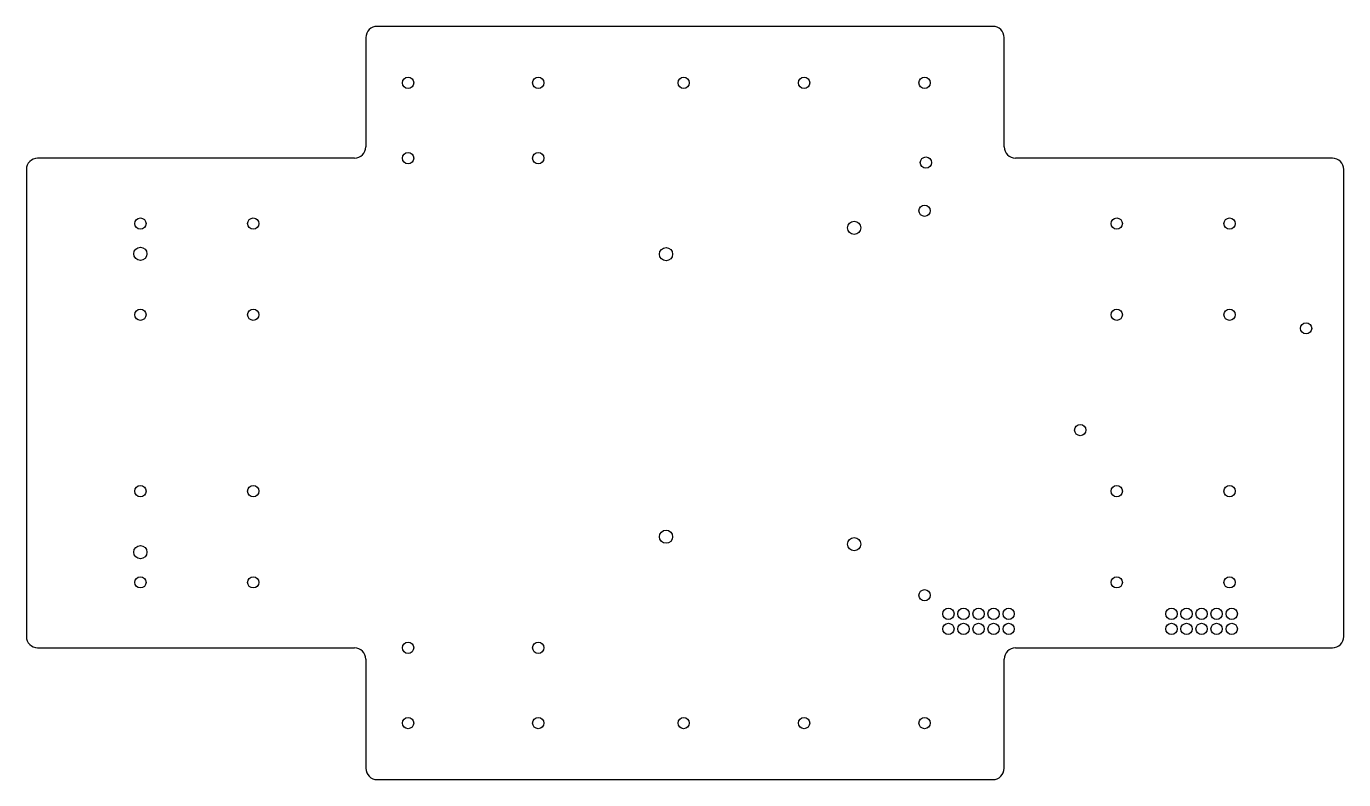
# Model space of a CAD drawing. Header units: millimetres. Extents: x -165 to 185, y -36 to 164.
import ezdxf

# ---------------------------------------------------------------- set-up
doc = ezdxf.new("R2010")
doc.units = ezdxf.units.MM

msp = doc.modelspace()

# ---------------------------------------------------------------- linework, layer by layer
at = {"color": 7, "linetype": 'Continuous', "lineweight": 25}
for p, q in [((-75.15, 161.48), (-75.15, 132.48)), ((91.45, 164.48), (-72.15, 164.48)), ((94.45, 132.48), (94.45, 161.48)), ((-165.35, 126.48), (-165.35, 2.48)), ((-78.15, 129.48), (-162.35, 129.48)), ((181.65, 129.48), (97.45, 129.48)), ((184.65, 2.48), (184.65, 126.48)), ((-162.35, -0.52), (-78.15, -0.52)), ((97.45, -0.52), (181.65, -0.52)), ((-75.15, -3.52), (-75.15, -32.52)), ((94.45, -32.52), (94.45, -3.52)), ((-72.15, -35.52), (91.45, -35.52))]:
    msp.add_line(p, q, dxfattribs=at)
for centre, radius in [((-63.92, 149.48), 1.5), ((-29.35, 149.48), 1.5), ((9.29, 149.48), 1.5), ((41.29, 149.48), 1.5), ((73.29, 149.48), 1.5), ((-63.92, 129.48), 1.5), ((-29.35, 129.48), 1.5), ((73.65, 128.3), 1.5), ((73.29, 115.51), 1.5), ((-135.06, 112.1), 1.5), ((-105.06, 112.1), 1.5), ((54.6, 110.98), 1.75), ((124.35, 112.1), 1.5), ((154.35, 112.1), 1.5), ((-135.06, 104.1), 1.75), ((4.6, 103.98), 1.75), ((-135.06, 87.9), 1.5), ((-105.06, 87.9), 1.5), ((124.35, 87.9), 1.5), ((154.35, 87.9), 1.5), ((174.65, 84.3), 1.5), ((114.65, 57.3), 1.5), ((-135.06, 41.06), 1.5), ((-105.06, 41.06), 1.5), ((124.35, 41.06), 1.5), ((154.35, 41.06), 1.5), ((4.6, 28.98), 1.75), ((54.6, 26.98), 1.75), ((-135.06, 24.86), 1.75), ((-135.06, 16.86), 1.5), ((-105.06, 16.86), 1.5), ((124.35, 16.86), 1.5), ((154.35, 16.86), 1.5), ((73.29, 13.44), 1.5), ((79.64, 8.49), 1.5), ((83.64, 8.49), 1.5), ((87.64, 8.49), 1.5), ((91.64, 8.49), 1.5), ((95.64, 8.49), 1.5), ((138.9, 8.49), 1.5), ((142.9, 8.49), 1.5), ((146.9, 8.49), 1.5), ((150.9, 8.49), 1.5), ((154.9, 8.49), 1.5), ((79.64, 4.49), 1.5), ((83.64, 4.49), 1.5), ((87.64, 4.49), 1.5), ((91.64, 4.49), 1.5), ((95.64, 4.49), 1.5), ((138.9, 4.49), 1.5), ((142.9, 4.49), 1.5), ((146.9, 4.49), 1.5), ((150.9, 4.49), 1.5), ((154.9, 4.49), 1.5), ((-63.92, -0.52), 1.5), ((-29.35, -0.52), 1.5), ((-63.92, -20.52), 1.5), ((-29.35, -20.52), 1.5), ((9.29, -20.52), 1.5), ((41.29, -20.52), 1.5), ((73.29, -20.52), 1.5)]:
    msp.add_circle(centre, radius, dxfattribs=at)
for centre, start, end in [((-72.15, 161.48), 90, 180), ((91.45, 161.48), 0, 90), ((-78.15, 132.48), 270, 0), ((97.45, 132.48), 180, 270), ((-162.35, 126.48), 90, 180), ((181.65, 126.48), 0, 90), ((-162.35, 2.48), 180, 270), ((181.65, 2.48), 270, 0), ((-78.15, -3.52), 0, 90), ((97.45, -3.52), 90, 180), ((-72.15, -32.52), 180, 270), ((91.45, -32.52), 270, 0)]:
    msp.add_arc(centre, 3, start, end, dxfattribs=at)

doc.saveas('drawing.dxf')
